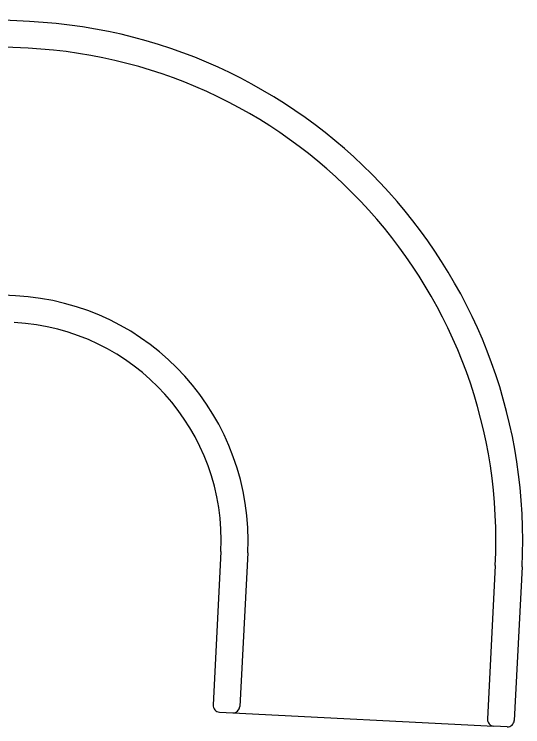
# Model space of a CAD drawing. Header units: feet. Extents: x 10084 to 13321, y 3329 to 8503.
# Drawn here: x 11194.739 to 11197.901, y 5231.8 to 5236.231 of the extents above; entities that cross this region are included whole.
import ezdxf

# ---------------------------------------------------------------- set-up
doc = ezdxf.new("R2010")
doc.units = ezdxf.units.FT
doc.header["$LTSCALE"] = 40
doc.header["$MEASUREMENT"] = 0
doc.layers.add('amenity center', color=31, linetype='Continuous')

msp = doc.modelspace()

# ---------------------------------------------------------------- linework, layer by layer
at = {"layer": 'amenity center', "color": 7, "ltscale": 100}
for p, q in [((11194.835, 5236.1862), (11193.9495, 5236.2314)), ((11194.8265, 5236.0197), (11193.941, 5236.065)), ((11194.7478, 5234.4801), (11193.8624, 5234.5253)), ((11196.0244, 5232.8902), (11195.9756, 5231.9355)), ((11196.1908, 5232.8817), (11196.1421, 5231.927)), ((11197.7305, 5232.803), (11197.6817, 5231.8484)), ((11197.897, 5232.7945), (11197.8482, 5231.8399)), ((11196.0151, 5231.8918), (11196.0983, 5231.8875)), ((11196.0983, 5231.8875), (11197.7212, 5231.8046)), ((11197.8044, 5231.8004), (11197.7212, 5231.8046))]:
    msp.add_line(p, q, dxfattribs=at)
for centre, radius, start, end in [((11194.6701, 5232.9594), 3.231, 357.0756, 87.0756), ((11194.6701, 5232.9594), 3.0644, 357.0756, 87.0756), ((11194.6701, 5232.9594), 1.5227, 357.0756, 87.0756), ((11194.6701, 5232.9594), 1.356, 357.0756, 87.0756), ((11196.0172, 5231.9334), 0.0417, 177.0758, 267.0758), ((11196.1005, 5231.9291), 0.0417, 267.0756, 357.0756), ((11197.7233, 5231.8462), 0.0417, 177.0753, 267.0753), ((11197.8066, 5231.842), 0.0417, 267.0742, 357.0751)]:
    msp.add_arc(centre, radius, start, end, dxfattribs=at)

doc.saveas('drawing.dxf')
